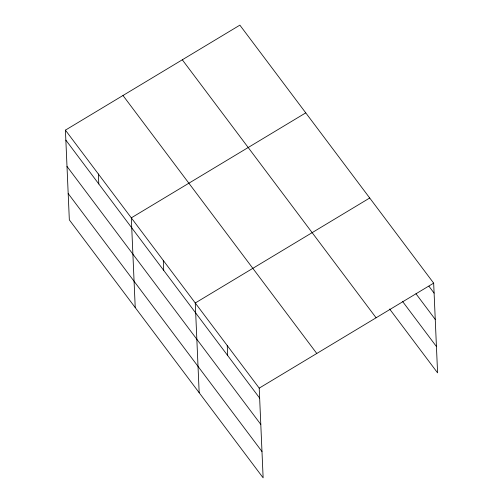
<?xml version="1.0" encoding="UTF-8"?>
<svg xmlns="http://www.w3.org/2000/svg" width="503" height="503" viewBox="0 0 503 503"><rect width="100%" height="100%" fill="white"/><g stroke="black" fill="none" stroke-linecap="round" stroke-linejoin="round"><path stroke-width="0.75" d="M65.415 130.139L259.215 388.127L263.132 477.85L69.332 219.868L65.415 130.139L239.868 25.15L433.668 283.132L437.585 372.861L389.618 309.005M305.761 112.867L131.308 217.856L135.225 307.578M369.718 198L195.258 302.995L199.175 392.717M259.215 388.127L433.668 283.132M428.933 286.22L434.102 293.111M415.975 293.758L435.252 319.424M402.576 301.467L436.434 346.542M182.3 59.794L376.099 317.783M122.984 95.495L316.783 353.477M65.849 140.117L259.649 398.099M67 166.43L260.799 424.419M68.182 193.548L261.981 451.531M227.237 345.561L227.67 355.533M163.28 260.422L163.72 270.4M98.362 174L98.795 183.972"/></g></svg>
